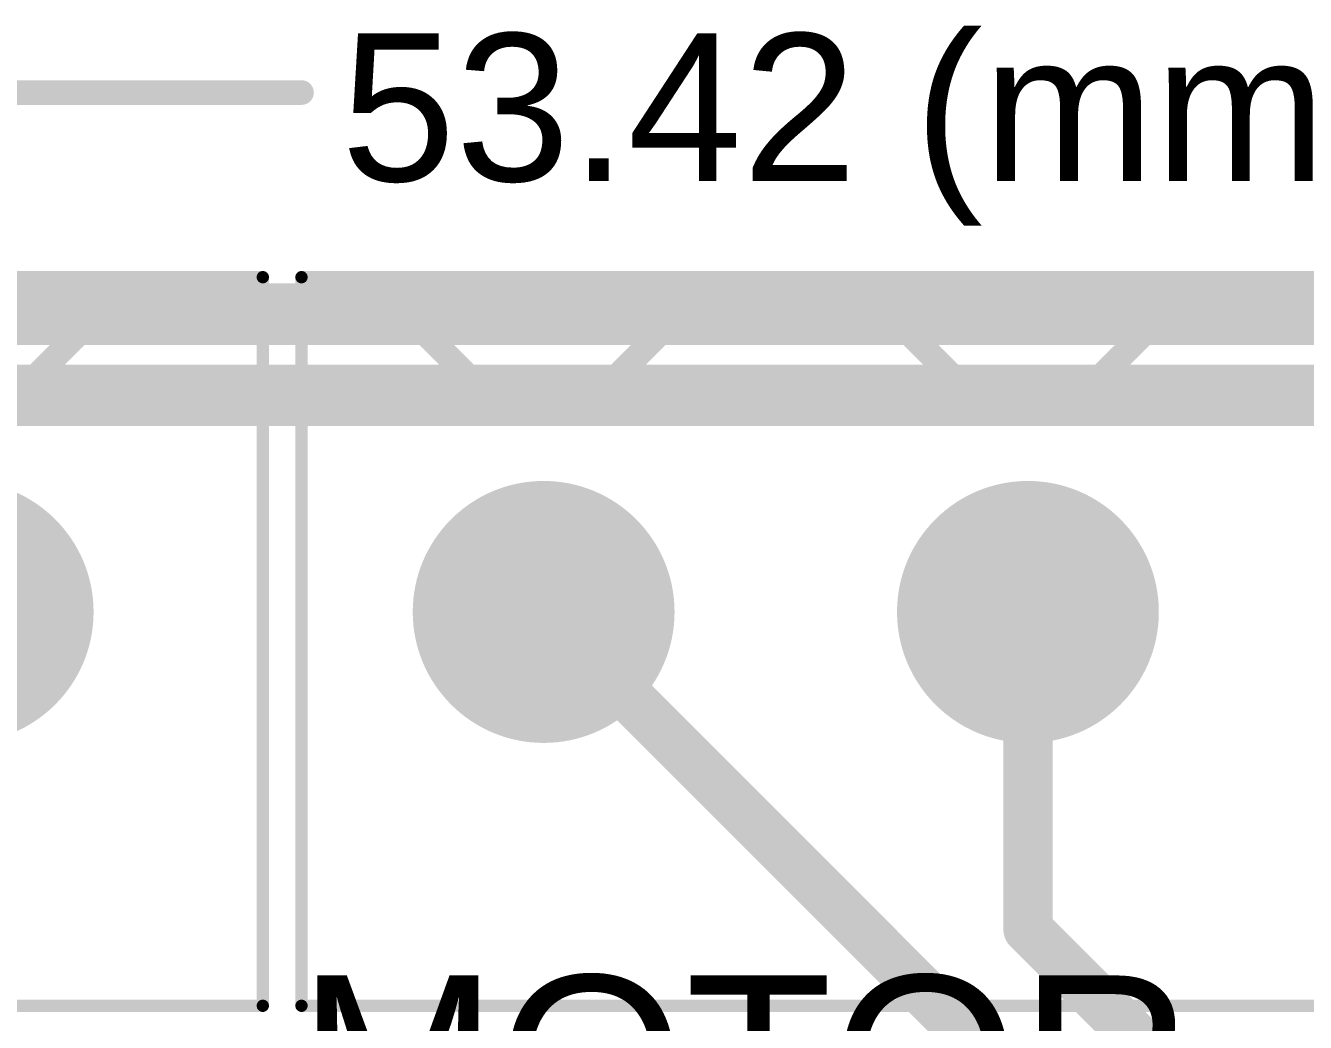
# Model space of a CAD drawing. Header units: millimetres. Extents: x -0.12 to 2.11, y 0 to 1.55.
# Drawn here: x 0.637 to 1.158, y 1.146 to 1.551 of the extents above; entities that cross this region are included whole.
import ezdxf

# ---------------------------------------------------------------- set-up
doc = ezdxf.new("R2010")
doc.units = ezdxf.units.MM
doc.header["$MEASUREMENT"] = 0
for name, color, linetype in [('BottomLayer', 5, 'Continuous'), ('BottomSolder', 6, 'Continuous'), ('Mechanical1', 6, 'Continuous'), ('MultiLayer', 9, 'Continuous'), ('PadHoleLayer', 156, 'Continuous'), ('TopLayer', 1, 'Continuous'), ('TopOverlay', 2, 'Continuous'), ('TopSolder', 216, 'Continuous')]:
    doc.layers.add(name, color=color, linetype=linetype)
doc.styles.add('Arial', font='', dxfattribs={"height": 0.2})
doc.styles.get('Arial').set_extended_font_data('Arial')

# ---------------------------------------------------------------- blocks, each defined once
blk = doc.blocks.new('WJ301V_5_0_3P_7')
at = {"layer": 'BottomLayer'}
h = blk.add_hatch(color=5, dxfattribs=at)
edge = h.paths.add_edge_path()
edge.add_arc((0, 0), 0.04921, 0, 360)
at = {"layer": 'BottomSolder'}
h = blk.add_hatch(color=6, dxfattribs=at)
edge = h.paths.add_edge_path()
edge.add_arc((0, 0), 0.05321, 0, 360)
at = {"layer": 'MultiLayer'}
h = blk.add_hatch(color=9, dxfattribs=at)
edge = h.paths.add_edge_path()
edge.add_arc((0, 0), 0.04921, 0, 360)
at = {"layer": 'PadHoleLayer'}
h = blk.add_hatch(color=156, dxfattribs=at)
edge = h.paths.add_edge_path()
edge.add_arc((0, 0), 0.02559, 0, 360)
at = {"layer": 'TopLayer'}
h = blk.add_hatch(color=1, dxfattribs=at)
edge = h.paths.add_edge_path()
edge.add_arc((0, 0), 0.04921, 0, 360)
at = {"layer": 'TopSolder'}
h = blk.add_hatch(color=216, dxfattribs=at)
edge = h.paths.add_edge_path()
edge.add_arc((0, 0), 0.05321, 0, 360)
at = {"layer": 'TopOverlay'}
for points, const_width in [([(0.49213, 0.16), (-0.122, 0.16)], 0.005), ([(-0.122, 0.16), (-0.122, -0.136)], 0.005), ([(-0.026, -0.092), (-0.047, -0.113)], 0.01), ([(0.027, -0.092), (-0.026, -0.092)], 0.01), ([(0.49213, -0.136), (-0.122, -0.136)], 0.005)]:
    blk.add_lwpolyline(points, dxfattribs=dict(at, const_width=const_width))
for points, const_width in [([(-0.12325, 0.16, 1), (-0.12075, 0.16, 1)], 0.0025), ([(-0.12325, 0.16, 1), (-0.12075, 0.16, 1)], 0.0025), ([(-0.0285, -0.092, 1), (-0.0235, -0.092, 1)], 0.005), ([(-0.0285, -0.092, 1), (-0.0235, -0.092, 1)], 0.005), ([(-0.0495, -0.113, 1), (-0.0445, -0.113, 1)], 0.005), ([(-0.12325, -0.136, 1), (-0.12075, -0.136, 1)], 0.0025), ([(-0.12325, -0.136, 1), (-0.12075, -0.136, 1)], 0.0025)]:
    blk.add_lwpolyline(points, format="xyb", close=True, dxfattribs=dict(at, const_width=const_width))
blk = doc.blocks.new('WJ301V_5_0_3P_34')
at = {"layer": 'BottomLayer'}
h = blk.add_hatch(color=5, dxfattribs=at)
edge = h.paths.add_edge_path()
edge.add_arc((0, 0), 0.04921, 0, 360)
h = blk.add_hatch(color=5, dxfattribs=at)
edge = h.paths.add_edge_path()
edge.add_arc((0.19685, 0), 0.04921, 0, 360)
at = {"layer": 'BottomSolder'}
h = blk.add_hatch(color=6, dxfattribs=at)
edge = h.paths.add_edge_path()
edge.add_arc((0, 0), 0.05321, 0, 360)
h = blk.add_hatch(color=6, dxfattribs=at)
edge = h.paths.add_edge_path()
edge.add_arc((0.19685, 0), 0.05321, 0, 360)
at = {"layer": 'MultiLayer'}
h = blk.add_hatch(color=9, dxfattribs=at)
edge = h.paths.add_edge_path()
edge.add_arc((0, 0), 0.04921, 0, 360)
h = blk.add_hatch(color=9, dxfattribs=at)
edge = h.paths.add_edge_path()
edge.add_arc((0.19685, 0), 0.04921, 0, 360)
at = {"layer": 'PadHoleLayer'}
h = blk.add_hatch(color=156, dxfattribs=at)
edge = h.paths.add_edge_path()
edge.add_arc((0, 0), 0.02559, 0, 360)
h = blk.add_hatch(color=156, dxfattribs=at)
edge = h.paths.add_edge_path()
edge.add_arc((0.19685, 0), 0.02559, 0, 360)
at = {"layer": 'TopLayer'}
h = blk.add_hatch(color=1, dxfattribs=at)
edge = h.paths.add_edge_path()
edge.add_arc((0, 0), 0.04921, 0, 360)
h = blk.add_hatch(color=1, dxfattribs=at)
edge = h.paths.add_edge_path()
edge.add_arc((0.19685, 0), 0.04921, 0, 360)
at = {"layer": 'TopSolder'}
h = blk.add_hatch(color=216, dxfattribs=at)
edge = h.paths.add_edge_path()
edge.add_arc((0, 0), 0.05321, 0, 360)
h = blk.add_hatch(color=216, dxfattribs=at)
edge = h.paths.add_edge_path()
edge.add_arc((0.19685, 0), 0.05321, 0, 360)
at = {"layer": 'TopOverlay'}
for points, const_width in [([(0.29528, 0.16), (-0.31885, 0.16)], 0.005), ([(0.29528, 0.16), (0.29528, -0.136)], 0.005), ([(-0.026, -0.092), (-0.047, -0.113)], 0.01), ([(0.027, -0.092), (-0.026, -0.092)], 0.01), ([(0.048, -0.113), (0.027, -0.092)], 0.01), ([(0.17085, -0.092), (0.14985, -0.113)], 0.01), ([(0.22385, -0.092), (0.17085, -0.092)], 0.01), ([(0.24485, -0.113), (0.22385, -0.092)], 0.01), ([(0.29528, -0.136), (-0.31885, -0.136)], 0.005)]:
    blk.add_lwpolyline(points, dxfattribs=dict(at, const_width=const_width))
for points, const_width in [([(0.29403, 0.16, 1), (0.29653, 0.16, 1)], 0.0025), ([(0.29403, 0.16, 1), (0.29653, 0.16, 1)], 0.0025), ([(-0.0285, -0.092, 1), (-0.0235, -0.092, 1)], 0.005), ([(-0.0285, -0.092, 1), (-0.0235, -0.092, 1)], 0.005), ([(0.0245, -0.092, 1), (0.0295, -0.092, 1)], 0.005), ([(0.0245, -0.092, 1), (0.0295, -0.092, 1)], 0.005), ([(0.16835, -0.092, 1), (0.17335, -0.092, 1)], 0.005), ([(0.16835, -0.092, 1), (0.17335, -0.092, 1)], 0.005), ([(0.22135, -0.092, 1), (0.22635, -0.092, 1)], 0.005), ([(0.22135, -0.092, 1), (0.22635, -0.092, 1)], 0.005), ([(-0.0495, -0.113, 1), (-0.0445, -0.113, 1)], 0.005), ([(0.0455, -0.113, 1), (0.0505, -0.113, 1)], 0.005), ([(0.14735, -0.113, 1), (0.15235, -0.113, 1)], 0.005), ([(0.24235, -0.113, 1), (0.24735, -0.113, 1)], 0.005), ([(0.29403, -0.136, 1), (0.29653, -0.136, 1)], 0.0025), ([(0.29403, -0.136, 1), (0.29653, -0.136, 1)], 0.0025)]:
    blk.add_lwpolyline(points, format="xyb", close=True, dxfattribs=dict(at, const_width=const_width))

msp = doc.modelspace()

# ---------------------------------------------------------------- linework, layer by layer
at = {"layer": 'BottomLayer'}
for points, const_width in [([(0.191, 1.434), (1.845, 1.434)], 0.025), ([(0.20325, 1.401), (1.822, 1.401)], 0.025), ([(0.848, 1.313), (1.029, 1.132)], 0.02), ([(1.04485, 1.313), (1.04485, 1.18415)], 0.02), ([(1.04485, 1.18415), (1.268, 0.961)], 0.02)]:
    msp.add_lwpolyline(points, dxfattribs=dict(at, const_width=const_width))
at = {"layer": 'BottomLayer', "const_width": 0.01}
for points in [[(0.843, 1.313, 1), (0.853, 1.313, 1)], [(1.03985, 1.313, 1), (1.04985, 1.313, 1)], [(1.03985, 1.18415, 1), (1.04985, 1.18415, 1)], [(1.03985, 1.18415, 1), (1.04985, 1.18415, 1)]]:
    msp.add_lwpolyline(points, format="xyb", close=True, dxfattribs=at)
at = {"layer": 'Mechanical1', "const_width": 0.01}
msp.add_lwpolyline([(0, 1.524), (0.74959, 1.524)], dxfattribs=at)
at = {"layer": 'Mechanical1', "const_width": 0.005}
msp.add_lwpolyline([(0.74709, 1.524, 1), (0.75209, 1.524, 1)], format="xyb", close=True, dxfattribs=at)

# ---------------------------------------------------------------- block references
at = {"rotation": 180}
for name, p in [('WJ301V_5_0_3P_7', (0.61185, 1.313)), ('WJ301V_5_0_3P_34', (1.04485, 1.313))]:
    msp.add_blockref(name, p, dxfattribs=at)

# ---------------------------------------------------------------- texts
at = {"layer": 'Mechanical1', "style": 'Arial'}
msp.add_text('53.42 (mm)', height=0.06, dxfattribs=at).set_placement((0.76559, 1.48801))
at = {"layer": 'TopOverlay', "style": 'Arial'}
msp.add_text('MOTOR_OUT', height=0.07, rotation=360, dxfattribs=at).set_placement((0.748, 1.09533))

doc.saveas('drawing.dxf')
